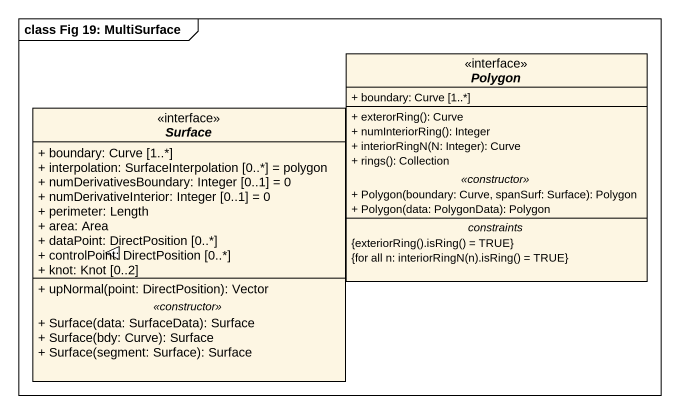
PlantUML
@startuml
mainframe class Fig 19: MultiSurface
hide circle
hide empty members
skinparam classAttributeIconSize 0
interface Polygon {
  + boundary: Curve [1..*]
  --
  + exterorRing(): Curve
  + numInteriorRing(): Integer
  + interiorRingN(N: Integer): Curve
  + rings(): Collection
  .. <<constructor>> ..
  + Polygon(boundary: Curve, spanSurf: Surface): Polygon
  + Polygon(data: PolygonData): Polygon
  -- constraints --
  {field} {exteriorRing().isRing() = TRUE}
  {field} {for all n: interiorRingN(n).isRing() = TRUE}
}
interface Surface {
  + boundary: Curve [1..*]
  + interpolation: SurfaceInterpolation [0..*] = polygon
  + numDerivativesBoundary: Integer [0..1] = 0
  + numDerivativeInterior: Integer [0..1] = 0
  + perimeter: Length
  + area: Area
  + dataPoint: DirectPosition [0..*]
  + controlPoint: DirectPosition [0..*]
  + knot: Knot [0..2]
  --
  + upNormal(point: DirectPosition): Vector
  .. <<constructor>> ..
  + Surface(data: SurfaceData): Surface
  + Surface(bdy: Curve): Surface
  + Surface(segment: Surface): Surface
}
Polygon -left-|> Surface
@enduml
